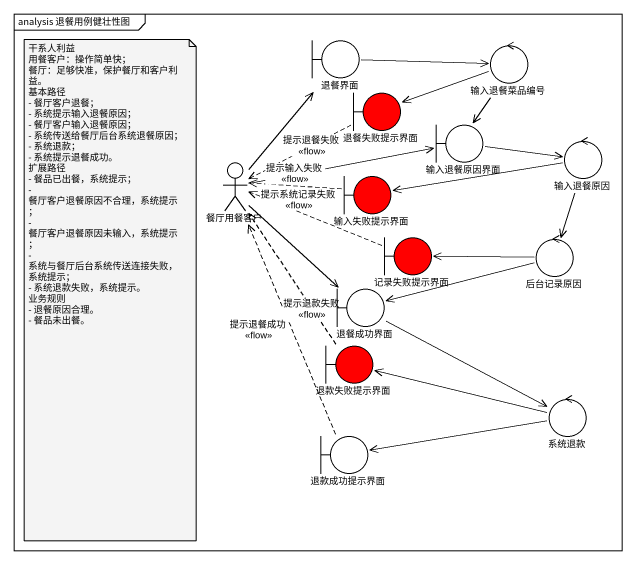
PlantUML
@startuml
mainframe analysis 退餐用例健壮性图
boundary 退餐界面
control 输入退餐菜品编号
boundary 退餐失败提示界面 #FF0000
boundary 输入退餐原因界面
control 输入退餐原因
actor 餐厅用餐客户
boundary 输入失败提示界面 #FF0000
boundary 记录失败提示界面 #FF0000
control 后台记录原因
boundary 退餐成功界面
boundary 退款失败提示界面 #FF0000
control 系统退款
boundary 退款成功提示界面
退餐界面 -right-> 输入退餐菜品编号
输入退餐菜品编号 -left-> 退餐失败提示界面
输入退餐菜品编号 --> 输入退餐原因界面
退餐失败提示界面 .left.> 餐厅用餐客户 : 提示退餐失败\n<<flow>>
输入退餐原因界面 -right-> 输入退餐原因
输入退餐原因 -left-> 输入失败提示界面
输入退餐原因 --> 后台记录原因
餐厅用餐客户 -up-> 退餐界面
餐厅用餐客户 -right-> 输入退餐原因界面
餐厅用餐客户 --> 退餐成功界面
输入失败提示界面 .left.> 餐厅用餐客户 : 提示输入失败\n<<flow>>
记录失败提示界面 .left.> 餐厅用餐客户 : 提示系统记录失败\n<<flow>>
后台记录原因 -left-> 记录失败提示界面
后台记录原因 -left-> 退餐成功界面
退餐成功界面 -right-> 系统退款
退款失败提示界面 .up.> 餐厅用餐客户 : 提示退款失败\n<<flow>>
系统退款 -left-> 退款失败提示界面
系统退款 -left-> 退款成功提示界面
退款成功提示界面 .up.> 餐厅用餐客户 : 提示退餐成功\n<<flow>>
note as N1
  干系人利益
  用餐客户：操作简单快；
  餐厅：足够快准，保护餐厅和客户利益。
  基本路径
  - 餐厅客户退餐；
  - 系统提示输入退餐原因；
  - 餐厅客户输入退餐原因；
  - 系统传送给餐厅后台系统退餐原因；
  - 系统退款；
  - 系统提示退餐成功。
  扩展路径
  - 餐品已出餐，系统提示；
  - 餐厅客户退餐原因不合理，系统提示；
  - 餐厅客户退餐原因未输入，系统提示；
  - 系统与餐厅后台系统传送连接失败，系统提示；
  - 系统退款失败，系统提示。
  业务规则
  - 退餐原因合理。
  - 餐品未出餐。
end note
@enduml
